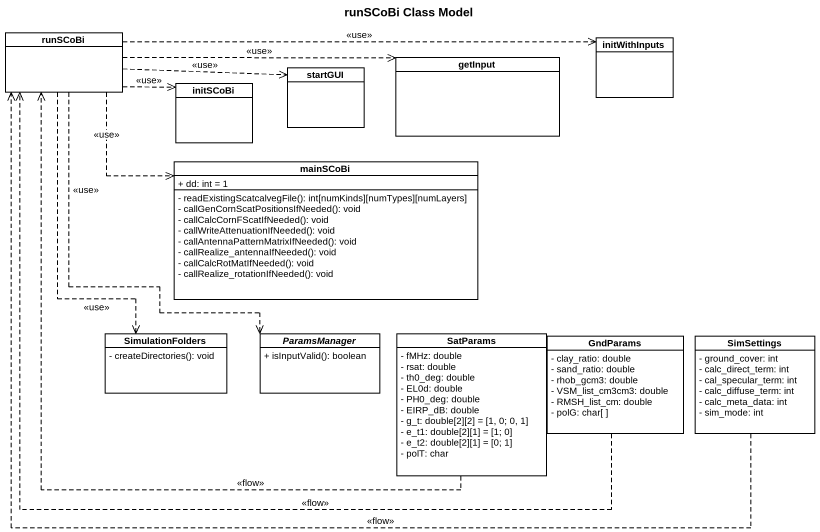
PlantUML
@startuml
title runSCoBi Class Model
hide circle
hide empty members
skinparam classAttributeIconSize 0
class runSCoBi
class initWithInputs
class initSCoBi
class startGUI
class getInput
class mainSCoBi {
  + dd: int = 1
  - readExistingScatcalvegFile(): int[numKinds][numTypes][numLayers]
  - callGenCornScatPositionsIfNeeded(): void
  - callCalcCornFScatIfNeeded(): void
  - callWriteAttenuationIfNeeded(): void
  - callAntennaPatternMatrixIfNeeded(): void
  - callRealize_antennaIfNeeded(): void
  - callCalcRotMatIfNeeded(): void
  - callRealize_rotationIfNeeded(): void
}
class SimulationFolders {
  - createDirectories(): void
}
abstract class ParamsManager {
  + isInputValid(): boolean
}
class SatParams {
  - fMHz: double
  - rsat: double
  - th0_deg: double
  - EL0d: double
  - PH0_deg: double
  - EIRP_dB: double
  - g_t: double[2][2] = [1, 0; 0, 1]
  - e_t1: double[2][1] = [1; 0]
  - e_t2: double[2][1] = [0; 1]
  - polT: char
}
class GndParams {
  - clay_ratio: double
  - sand_ratio: double
  - rhob_gcm3: double
  - VSM_list_cm3cm3: double
  - RMSH_list_cm: double
  - polG: char[ ]
}
class SimSettings {
  - ground_cover: int
  - calc_direct_term: int
  - cal_specular_term: int
  - calc_diffuse_term: int
  - calc_meta_data: int
  - sim_mode: int
}
runSCoBi .right.> initWithInputs : <<use>>
runSCoBi .right.> initSCoBi : <<use>>
runSCoBi .right.> startGUI : <<use>>
runSCoBi .right.> getInput : <<use>>
runSCoBi ..> mainSCoBi : <<use>>
runSCoBi ..> SimulationFolders : <<use>>
runSCoBi ..> ParamsManager : <<use>>
SatParams .up.> runSCoBi : <<flow>>
GndParams .left.> runSCoBi : <<flow>>
SimSettings .left.> runSCoBi : <<flow>>
@enduml
